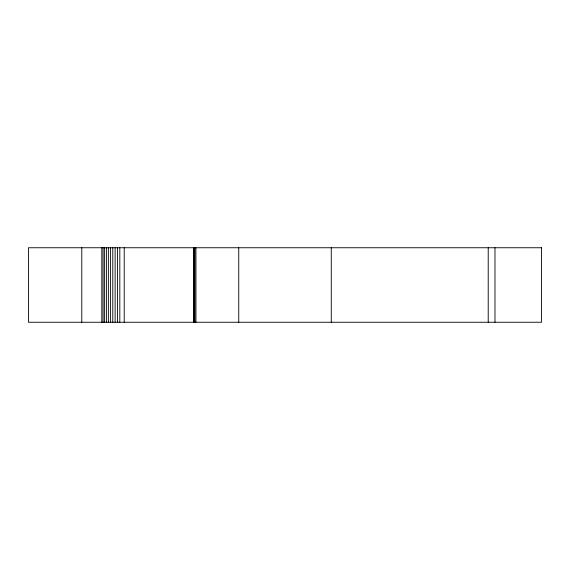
<?xml version="1.0" encoding="UTF-8"?>
<svg xmlns="http://www.w3.org/2000/svg" width="570" height="570" viewBox="0 0 570 570"><rect width="100%" height="100%" fill="white"/><g stroke="black" fill="none" stroke-linecap="round" stroke-linejoin="round"><path stroke-width="0.85" d="M494.988 247.751L494.988 322.25M488.219 247.751L488.219 322.25M331.263 247.751L331.263 322.25M238.752 247.751L238.752 322.25M195.945 247.751L195.945 322.25M194.855 247.751L194.855 322.25M194.064 247.751L194.064 322.25M193.608 247.751L193.608 322.25M193.487 247.751L193.487 322.25M124.217 247.751L124.217 322.25M119.814 247.751L119.814 322.25M117.477 247.751L117.477 322.25M115.119 247.751L115.119 322.25M112.782 247.751L112.782 322.25M110.523 247.751L110.523 322.25M108.378 247.751L108.378 322.25M106.398 247.751L106.398 322.25M104.616 247.751L104.616 322.25M103.085 247.751L103.085 322.25M101.823 247.751L101.823 322.25M81.795 247.751L81.795 322.25M541.5 247.751L28.5 247.751L28.5 322.25L541.5 322.25L541.5 247.751"/></g></svg>
